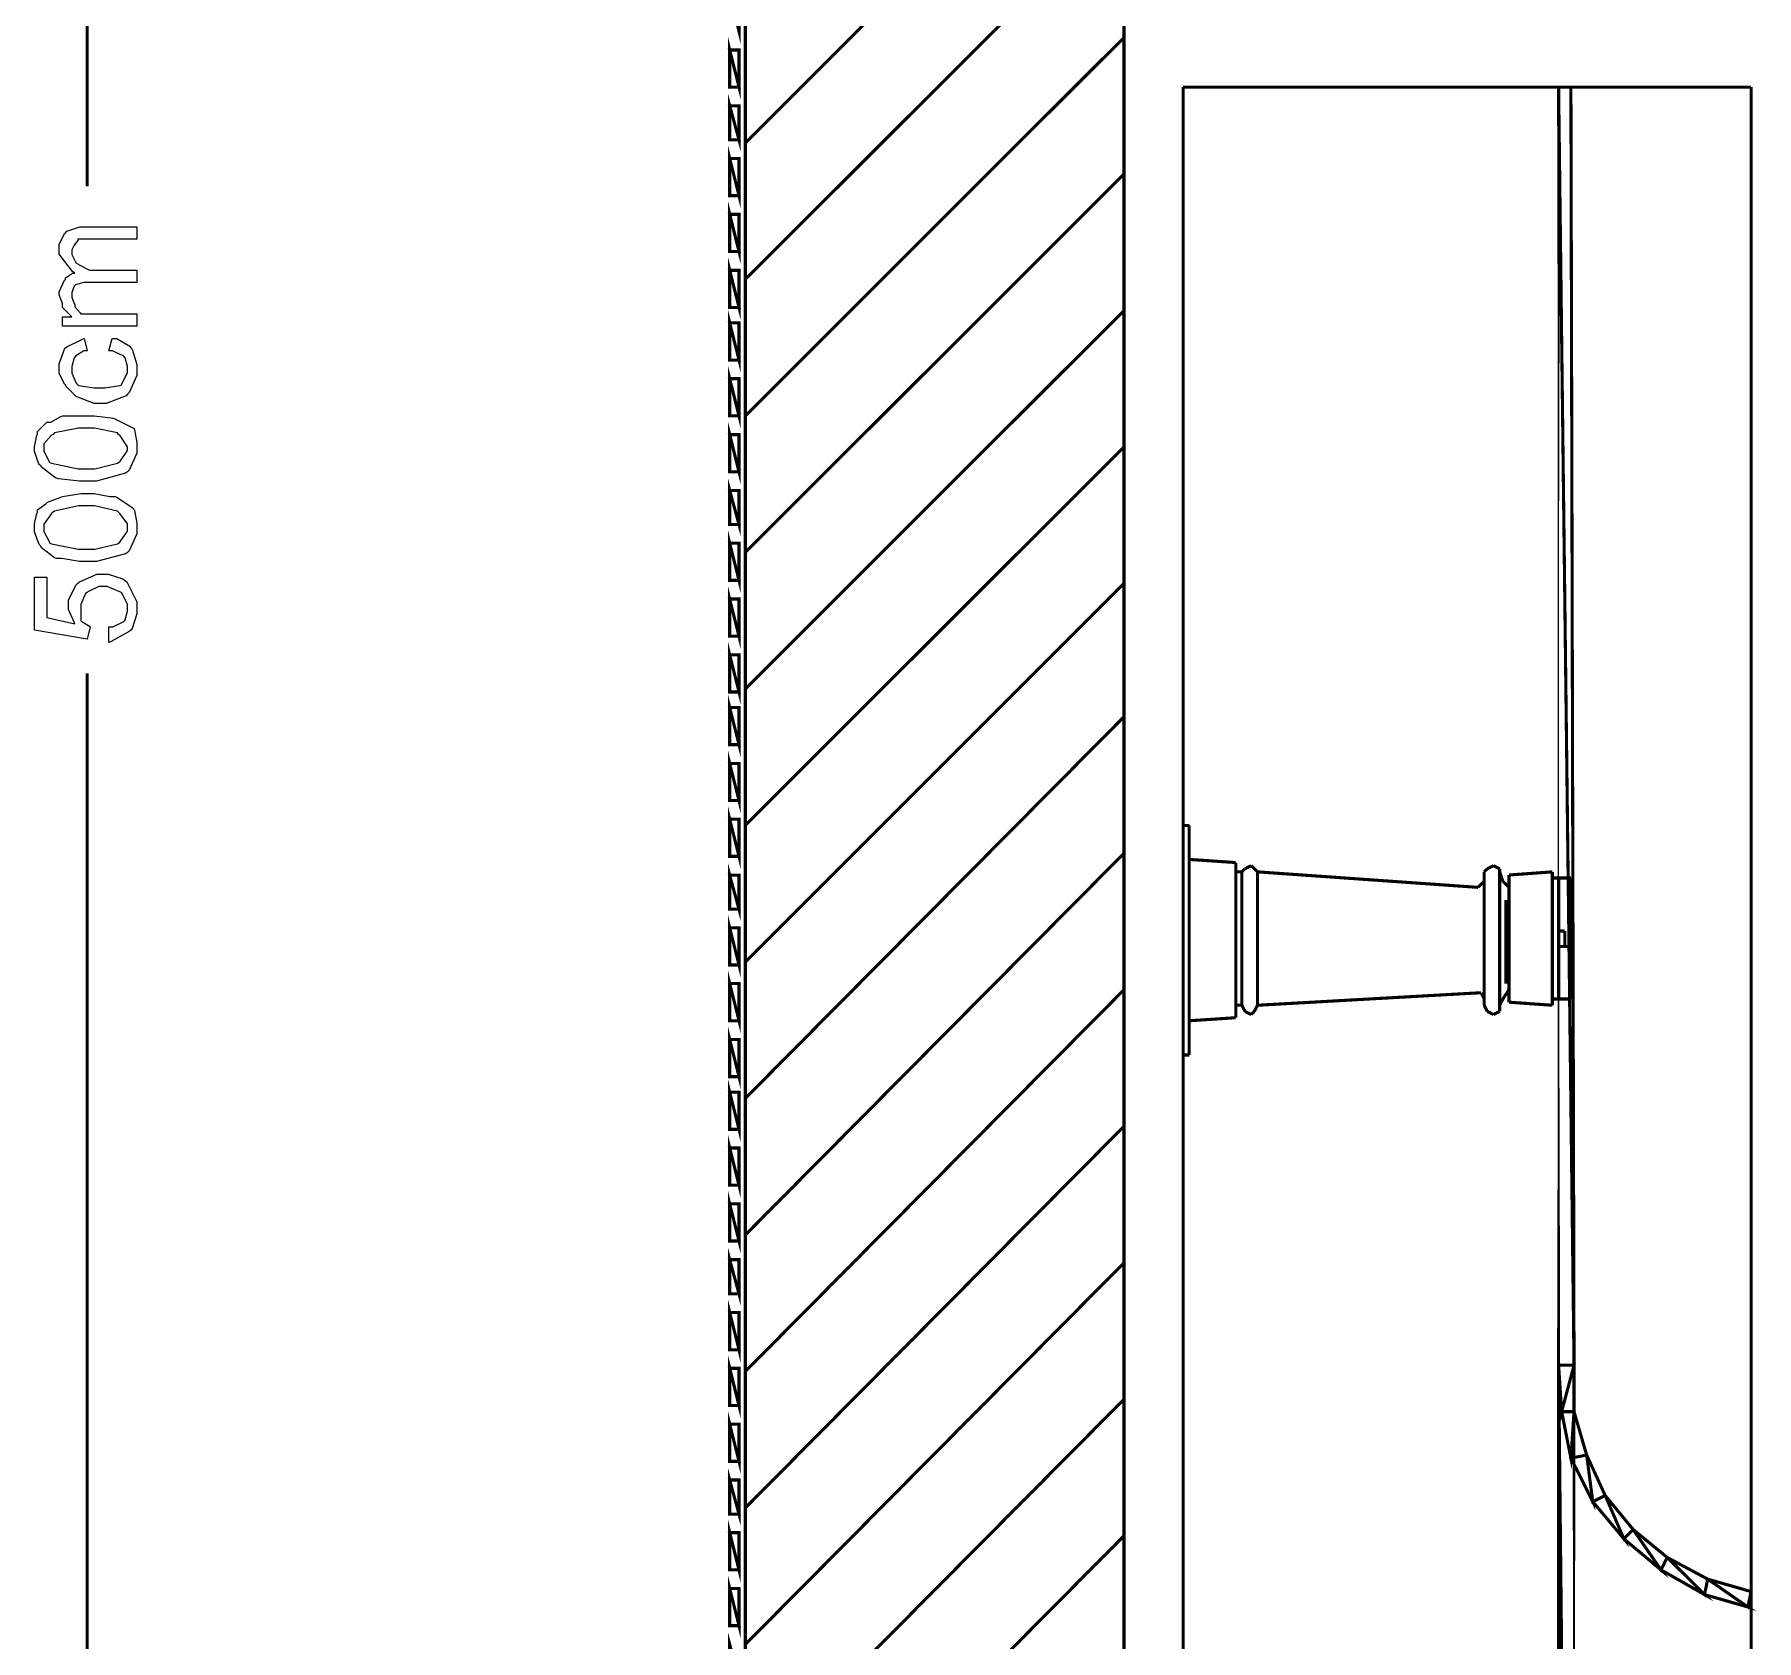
# Model space of a CAD drawing. Extents: x 0 to 210, y 0 to 297.
# Drawn here: x 54.5 to 78.03, y 192.53 to 214.48 of the extents above; entities that cross this region are included whole.
import ezdxf

# ---------------------------------------------------------------- set-up
doc = ezdxf.new("R2010")
doc.units = 0
doc.header["$MEASUREMENT"] = 0
for name, color, linetype in [('C00-00-00-BLACK', 7, 'Continuous'), ('C00-7E-FF', 150, 'Continuous'), ('C00-FF-00', 3, 'Continuous'), ('CFF-00-00', 1, 'Continuous'), ('CFF-7E-00', 30, 'Continuous')]:
    doc.layers.add(name, color=color, linetype=linetype)

msp = doc.modelspace()

# ---------------------------------------------------------------- linework, layer by layer
at = {"layer": 'C00-00-00-BLACK', "const_width": 0.0423}
for points in [[(69.3843, 273.783), (69.3843, 160.605)], [(64.2112, 159.586), (64.2112, 262.295)], [(64.2112, 212.998), (69.3843, 218.167)], [(64.2112, 211.132), (69.3843, 216.303)], [(64.2112, 209.267), (69.3843, 214.437)], [(70.1918, 163.486), (70.1918, 213.76)], [(77.9515, 213.76), (70.1918, 213.76)], [(75.2796, 213.76), (75.4902, 213.76)], [(77.9515, 163.486), (77.9515, 213.76)], [(64.2112, 207.402), (69.3843, 212.572)], [(64.2112, 205.536), (69.3843, 210.706)], [(64.2112, 203.671), (69.3843, 208.843)], [(64.2112, 201.805), (69.3843, 206.979)], [(64.2112, 199.941), (69.3843, 205.155)], [(70.1918, 203.671), (70.2758, 203.671)], [(70.2758, 203.671), (70.2758, 200.533)], [(64.2112, 198.075), (69.3843, 203.29)], [(70.2758, 203.206), (70.9112, 203.163)], [(70.9112, 203.163), (70.9112, 201.043)], [(70.9112, 203.036), (70.9951, 203.036)], [(71.0378, 203.079), (70.9951, 203.036)], [(70.9951, 203.036), (70.9951, 201.213)], [(71.1232, 203.12), (71.0378, 203.079)], [(71.1648, 203.079), (71.1232, 203.12)], [(71.2075, 203.036), (71.1648, 203.079)], [(71.2075, 203.036), (74.2213, 202.824)], [(71.2075, 203.036), (71.2075, 201.213)], [(74.3479, 203.079), (74.3052, 203.036)], [(74.3052, 203.036), (74.3052, 201.213)], [(74.3052, 203.036), (74.3052, 202.909)], [(74.4319, 203.12), (74.3479, 203.079)], [(74.5172, 203.079), (74.4319, 203.12)], [(74.5172, 203.036), (74.5172, 203.079)], [(74.5172, 203.036), (74.5172, 201.213)], [(74.5172, 203.036), (74.5603, 202.909)], [(75.2369, 203.036), (74.6442, 202.993)], [(75.2369, 203.036), (75.2369, 201.213)], [(74.264, 202.867), (74.2213, 202.824)], [(74.3052, 202.909), (74.264, 202.867)], [(74.5603, 202.909), (74.6442, 202.824)], [(74.6442, 202.993), (74.6442, 201.255)], [(75.2369, 202.952), (75.4902, 202.952)], [(75.2796, 202.952), (75.4902, 202.952)], [(75.3223, 202.952), (75.3223, 201.298)], [(75.4902, 202.952), (75.4902, 201.298)], [(74.3052, 202.653), (74.3052, 201.509)], [(74.6016, 202.653), (74.6016, 201.509)], [(75.3223, 202.228), (75.4063, 202.228)], [(75.4063, 202.017), (75.4063, 202.228)], [(75.4063, 202.228), (75.4063, 202.187)], [(75.4063, 202.187), (75.4063, 202.017)], [(75.4063, 202.017), (75.4063, 202.187)], [(75.3223, 202.017), (75.4063, 202.017)], [(75.4063, 202.017), (75.4489, 202.017)], [(64.2112, 196.209), (69.3843, 201.425)], [(71.2075, 201.213), (74.2213, 201.382)], [(74.264, 201.382), (74.2213, 201.382)], [(74.3052, 201.298), (74.264, 201.382)], [(74.5603, 201.298), (74.6442, 201.425)], [(70.9112, 201.213), (70.9951, 201.213)], [(70.9951, 201.213), (71.0378, 201.129)], [(71.1648, 201.129), (71.2075, 201.213)], [(74.3052, 201.213), (74.3052, 201.298)], [(74.3052, 201.213), (74.3479, 201.129)], [(74.5172, 201.213), (74.5603, 201.298)], [(74.5172, 201.129), (74.5172, 201.213)], [(75.2369, 201.213), (74.6442, 201.255)], [(75.2369, 201.298), (75.4902, 201.298)], [(75.2796, 201.298), (75.4902, 201.298)], [(70.2758, 201.001), (70.9112, 201.043)], [(71.0378, 201.129), (71.1232, 201.086)], [(71.1232, 201.086), (71.1648, 201.129)], [(74.3479, 201.129), (74.4319, 201.086)], [(74.4319, 201.086), (74.5172, 201.129)], [(70.1918, 200.533), (70.2758, 200.533)], [(64.2112, 194.345), (69.3843, 199.559)], [(64.2112, 192.479), (69.3843, 197.693)], [(64.2112, 190.616), (69.3843, 195.829)], [(64.2112, 188.751), (69.3843, 193.963)]]:
    msp.add_lwpolyline(points, dxfattribs=at)
at = {"layer": 'C00-7E-FF', "const_width": 0.0423}
for points in [[(55.2178, 261.745), (55.2178, 212.403)], [(55.2178, 161.113), (55.2178, 205.748)]]:
    msp.add_lwpolyline(points, dxfattribs=at)
at = {"layer": 'C00-FF-00', "const_width": 0.0423}
for points in [[(64.1244, 214.522), (63.9974, 215.029), (64.1244, 215.029), (64.1244, 214.522)], [(63.9974, 213.76), (64.1244, 213.76), (63.9974, 214.267), (63.9974, 213.76)], [(64.1244, 213.76), (63.9974, 214.267), (64.1244, 214.267), (64.1244, 213.76)], [(63.9974, 213.039), (64.1244, 213.039), (63.9974, 213.505), (63.9974, 213.039)], [(64.1244, 213.039), (63.9974, 213.505), (64.1244, 213.505), (64.1244, 213.039)], [(63.9974, 212.276), (64.1244, 212.276), (63.9974, 212.783), (63.9974, 212.276)], [(64.1244, 212.276), (63.9974, 212.783), (64.1244, 212.783), (64.1244, 212.276)], [(64.1244, 211.514), (63.9974, 212.021), (64.1244, 212.021), (64.1244, 211.514)], [(63.9974, 211.514), (64.1244, 211.514), (63.9974, 212.021), (63.9974, 211.514)], [(63.9974, 210.749), (64.1244, 210.749), (63.9974, 211.256), (63.9974, 210.749)], [(64.1244, 210.749), (63.9974, 211.256), (64.1244, 211.256), (64.1244, 210.749)], [(63.9974, 210.029), (64.1244, 210.029), (63.9974, 210.537), (63.9974, 210.029)], [(64.1244, 210.029), (63.9974, 210.537), (64.1244, 210.537), (64.1244, 210.029)], [(63.9974, 209.267), (64.1244, 209.267), (63.9974, 209.775), (63.9974, 209.267)], [(64.1244, 209.267), (63.9974, 209.775), (64.1244, 209.775), (64.1244, 209.267)], [(63.9974, 208.503), (64.1244, 208.503), (63.9974, 209.01), (63.9974, 208.503)], [(64.1244, 208.503), (63.9974, 209.01), (64.1244, 209.01), (64.1244, 208.503)], [(64.1244, 207.782), (63.9974, 208.248), (64.1244, 208.248), (64.1244, 207.782)], [(63.9974, 207.782), (64.1244, 207.782), (63.9974, 208.248), (63.9974, 207.782)], [(64.1244, 207.02), (63.9974, 207.529), (64.1244, 207.529), (64.1244, 207.02)], [(63.9974, 207.02), (64.1244, 207.02), (63.9974, 207.529), (63.9974, 207.02)], [(63.9974, 206.256), (64.1244, 206.256), (63.9974, 206.764), (63.9974, 206.256)], [(64.1244, 206.256), (63.9974, 206.764), (64.1244, 206.764), (64.1244, 206.256)], [(63.9974, 205.494), (64.1244, 205.494), (63.9974, 206.001), (63.9974, 205.494)], [(64.1244, 205.494), (63.9974, 206.001), (64.1244, 206.001), (64.1244, 205.494)], [(63.9974, 204.774), (64.1244, 204.774), (63.9974, 205.282), (63.9974, 204.774)], [(64.1244, 204.774), (63.9974, 205.282), (64.1244, 205.282), (64.1244, 204.774)], [(64.1244, 204.01), (63.9974, 204.517), (64.1244, 204.517), (64.1244, 204.01)], [(63.9974, 204.01), (64.1244, 204.01), (63.9974, 204.517), (63.9974, 204.01)], [(64.1244, 203.248), (63.9974, 203.755), (64.1244, 203.755), (64.1244, 203.248)], [(63.9974, 203.248), (64.1244, 203.248), (63.9974, 203.755), (63.9974, 203.248)], [(63.9974, 202.525), (64.1244, 202.525), (63.9974, 202.99), (63.9974, 202.525)], [(64.1244, 202.525), (63.9974, 202.99), (64.1244, 202.99), (64.1244, 202.525)], [(63.9974, 201.763), (64.1244, 201.763), (63.9974, 202.271), (63.9974, 201.763)], [(64.1244, 201.763), (63.9974, 202.271), (64.1244, 202.271), (64.1244, 201.763)], [(63.9974, 201.001), (64.1244, 201.001), (63.9974, 201.509), (63.9974, 201.001)], [(64.1244, 201.001), (63.9974, 201.509), (64.1244, 201.509), (64.1244, 201.001)], [(64.1244, 200.237), (63.9974, 200.744), (64.1244, 200.744), (64.1244, 200.237)], [(63.9974, 200.237), (64.1244, 200.237), (63.9974, 200.744), (63.9974, 200.237)], [(64.1244, 199.517), (63.9974, 200.025), (64.1244, 200.025), (64.1244, 199.517)], [(63.9974, 199.517), (64.1244, 199.517), (63.9974, 200.025), (63.9974, 199.517)], [(64.1244, 198.754), (63.9974, 199.263), (64.1244, 199.263), (64.1244, 198.754)], [(63.9974, 198.754), (64.1244, 198.754), (63.9974, 199.263), (63.9974, 198.754)], [(63.9974, 197.991), (64.1244, 197.991), (63.9974, 198.498), (63.9974, 197.991)], [(64.1244, 197.991), (63.9974, 198.498), (64.1244, 198.498), (64.1244, 197.991)], [(63.9974, 197.27), (64.1244, 197.27), (63.9974, 197.736), (63.9974, 197.27)], [(64.1244, 197.27), (63.9974, 197.736), (64.1244, 197.736), (64.1244, 197.27)], [(63.9974, 196.505), (64.1244, 196.505), (63.9974, 197.014), (63.9974, 196.505)], [(64.1244, 196.505), (63.9974, 197.014), (64.1244, 197.014), (64.1244, 196.505)], [(64.1244, 195.743), (63.9974, 196.252), (64.1244, 196.252), (64.1244, 195.743)], [(63.9974, 195.743), (64.1244, 195.743), (63.9974, 196.252), (63.9974, 195.743)], [(63.9974, 194.981), (64.1244, 194.981), (63.9974, 195.49), (63.9974, 194.981)], [(64.1244, 194.981), (63.9974, 195.49), (64.1244, 195.49), (64.1244, 194.981)], [(63.9974, 194.259), (64.1244, 194.259), (63.9974, 194.725), (63.9974, 194.259)], [(64.1244, 194.259), (63.9974, 194.725), (64.1244, 194.725), (64.1244, 194.259)], [(63.9974, 193.497), (64.1244, 193.497), (63.9974, 194.006), (63.9974, 193.497)], [(64.1244, 193.497), (63.9974, 194.006), (64.1244, 194.006), (64.1244, 193.497)], [(63.9974, 192.735), (64.1244, 192.735), (63.9974, 193.244), (63.9974, 192.735)], [(64.1244, 192.735), (63.9974, 193.244), (64.1244, 193.244), (64.1244, 192.735)], [(63.9974, 192.013), (64.1244, 192.013), (63.9974, 192.479), (63.9974, 192.013)]]:
    msp.add_lwpolyline(points, close=True, dxfattribs=at)
at = {"layer": 'C00-FF-00'}
for points in [[(63.9974, 213.76), (64.1244, 213.76), (63.9974, 214.267), (63.9974, 213.76)], [(64.1244, 213.76), (63.9974, 214.267), (64.1244, 214.267), (64.1244, 213.76)], [(63.9974, 213.039), (64.1244, 213.039), (63.9974, 213.505), (63.9974, 213.039)], [(64.1244, 213.039), (63.9974, 213.505), (64.1244, 213.505), (64.1244, 213.039)], [(63.9974, 212.276), (64.1244, 212.276), (63.9974, 212.783), (63.9974, 212.276)], [(64.1244, 212.276), (63.9974, 212.783), (64.1244, 212.783), (64.1244, 212.276)], [(63.9974, 211.514), (64.1244, 211.514), (63.9974, 212.021), (63.9974, 211.514)], [(64.1244, 211.514), (63.9974, 212.021), (64.1244, 212.021), (64.1244, 211.514)], [(63.9974, 210.749), (64.1244, 210.749), (63.9974, 211.256), (63.9974, 210.749)], [(64.1244, 210.749), (63.9974, 211.256), (64.1244, 211.256), (64.1244, 210.749)], [(63.9974, 210.029), (64.1244, 210.029), (63.9974, 210.537), (63.9974, 210.029)], [(64.1244, 210.029), (63.9974, 210.537), (64.1244, 210.537), (64.1244, 210.029)], [(63.9974, 209.267), (64.1244, 209.267), (63.9974, 209.775), (63.9974, 209.267)], [(64.1244, 209.267), (63.9974, 209.775), (64.1244, 209.775), (64.1244, 209.267)], [(63.9974, 208.503), (64.1244, 208.503), (63.9974, 209.01), (63.9974, 208.503)], [(64.1244, 208.503), (63.9974, 209.01), (64.1244, 209.01), (64.1244, 208.503)], [(63.9974, 207.782), (64.1244, 207.782), (63.9974, 208.248), (63.9974, 207.782)], [(64.1244, 207.782), (63.9974, 208.248), (64.1244, 208.248), (64.1244, 207.782)], [(63.9974, 207.02), (64.1244, 207.02), (63.9974, 207.529), (63.9974, 207.02)], [(64.1244, 207.02), (63.9974, 207.529), (64.1244, 207.529), (64.1244, 207.02)], [(63.9974, 206.256), (64.1244, 206.256), (63.9974, 206.764), (63.9974, 206.256)], [(64.1244, 206.256), (63.9974, 206.764), (64.1244, 206.764), (64.1244, 206.256)], [(63.9974, 205.494), (64.1244, 205.494), (63.9974, 206.001), (63.9974, 205.494)], [(64.1244, 205.494), (63.9974, 206.001), (64.1244, 206.001), (64.1244, 205.494)], [(63.9974, 204.774), (64.1244, 204.774), (63.9974, 205.282), (63.9974, 204.774)], [(64.1244, 204.774), (63.9974, 205.282), (64.1244, 205.282), (64.1244, 204.774)], [(63.9974, 204.01), (64.1244, 204.01), (63.9974, 204.517), (63.9974, 204.01)], [(64.1244, 204.01), (63.9974, 204.517), (64.1244, 204.517), (64.1244, 204.01)], [(63.9974, 203.248), (64.1244, 203.248), (63.9974, 203.755), (63.9974, 203.248)], [(64.1244, 203.248), (63.9974, 203.755), (64.1244, 203.755), (64.1244, 203.248)], [(63.9974, 202.525), (64.1244, 202.525), (63.9974, 202.99), (63.9974, 202.525)], [(64.1244, 202.525), (63.9974, 202.99), (64.1244, 202.99), (64.1244, 202.525)], [(63.9974, 201.763), (64.1244, 201.763), (63.9974, 202.271), (63.9974, 201.763)], [(64.1244, 201.763), (63.9974, 202.271), (64.1244, 202.271), (64.1244, 201.763)], [(63.9974, 201.001), (64.1244, 201.001), (63.9974, 201.509), (63.9974, 201.001)], [(64.1244, 201.001), (63.9974, 201.509), (64.1244, 201.509), (64.1244, 201.001)], [(63.9974, 200.237), (64.1244, 200.237), (63.9974, 200.744), (63.9974, 200.237)], [(64.1244, 200.237), (63.9974, 200.744), (64.1244, 200.744), (64.1244, 200.237)], [(63.9974, 199.517), (64.1244, 199.517), (63.9974, 200.025), (63.9974, 199.517)], [(64.1244, 199.517), (63.9974, 200.025), (64.1244, 200.025), (64.1244, 199.517)], [(63.9974, 198.754), (64.1244, 198.754), (63.9974, 199.263), (63.9974, 198.754)], [(64.1244, 198.754), (63.9974, 199.263), (64.1244, 199.263), (64.1244, 198.754)], [(63.9974, 197.991), (64.1244, 197.991), (63.9974, 198.498), (63.9974, 197.991)], [(64.1244, 197.991), (63.9974, 198.498), (64.1244, 198.498), (64.1244, 197.991)], [(63.9974, 197.27), (64.1244, 197.27), (63.9974, 197.736), (63.9974, 197.27)], [(64.1244, 197.27), (63.9974, 197.736), (64.1244, 197.736), (64.1244, 197.27)], [(63.9974, 196.505), (64.1244, 196.505), (63.9974, 197.014), (63.9974, 196.505)], [(64.1244, 196.505), (63.9974, 197.014), (64.1244, 197.014), (64.1244, 196.505)], [(63.9974, 195.743), (64.1244, 195.743), (63.9974, 196.252), (63.9974, 195.743)], [(64.1244, 195.743), (63.9974, 196.252), (64.1244, 196.252), (64.1244, 195.743)], [(63.9974, 194.981), (64.1244, 194.981), (63.9974, 195.49), (63.9974, 194.981)], [(64.1244, 194.981), (63.9974, 195.49), (64.1244, 195.49), (64.1244, 194.981)], [(63.9974, 194.259), (64.1244, 194.259), (63.9974, 194.725), (63.9974, 194.259)], [(64.1244, 194.259), (63.9974, 194.725), (64.1244, 194.725), (64.1244, 194.259)], [(63.9974, 193.497), (64.1244, 193.497), (63.9974, 194.006), (63.9974, 193.497)], [(64.1244, 193.497), (63.9974, 194.006), (64.1244, 194.006), (64.1244, 193.497)], [(63.9974, 192.735), (64.1244, 192.735), (63.9974, 193.244), (63.9974, 192.735)], [(64.1244, 192.735), (63.9974, 193.244), (64.1244, 193.244), (64.1244, 192.735)]]:
    msp.add_lwpolyline(points, close=True, dxfattribs=at)
at = {"layer": 'CFF-00-00', "const_width": 0.0423}
for points in [[(75.4902, 213.76), (75.3223, 213.76), (75.5329, 196.295), (75.4902, 213.76)], [(75.3223, 213.76), (75.5329, 196.295), (75.3223, 196.295), (75.3223, 213.76)], [(75.3223, 196.295), (75.5329, 196.295), (75.3636, 195.659), (75.3223, 196.295)], [(75.5329, 176.244), (75.3223, 196.295), (75.5329, 196.295), (75.5329, 176.244)], [(75.3223, 176.244), (75.5329, 176.244), (75.3223, 196.295), (75.3223, 176.244)], [(75.5329, 196.295), (75.3636, 195.659), (75.5329, 195.659), (75.5329, 196.295)], [(75.5329, 195.659), (75.4902, 195.024), (75.7054, 195.067), (75.5329, 195.659)], [(75.3636, 195.659), (75.5329, 195.659), (75.4902, 195.024), (75.3636, 195.659)], [(75.4902, 195.024), (75.7054, 195.067), (75.7894, 194.429), (75.4902, 195.024)], [(75.7054, 195.067), (75.7894, 194.429), (75.9587, 194.514), (75.7054, 195.067)], [(75.9587, 194.514), (76.2138, 193.922), (76.3404, 194.049), (75.9587, 194.514)], [(75.7894, 194.429), (75.9587, 194.514), (76.2138, 193.922), (75.7894, 194.429)], [(76.3404, 194.049), (76.7211, 193.497), (76.8064, 193.667), (76.3404, 194.049)], [(76.2138, 193.922), (76.3404, 194.049), (76.7211, 193.497), (76.2138, 193.922)], [(76.8064, 193.667), (77.3162, 193.16), (77.3589, 193.371), (76.8064, 193.667)], [(76.7211, 193.497), (76.8064, 193.667), (77.3162, 193.16), (76.7211, 193.497)], [(77.3589, 193.371), (77.9089, 192.99), (77.9515, 193.201), (77.3589, 193.371)], [(77.3162, 193.16), (77.3589, 193.371), (77.9089, 192.99), (77.3162, 193.16)]]:
    msp.add_lwpolyline(points, close=True, dxfattribs=at)
at = {"layer": 'CFF-00-00'}
for points in [[(75.4902, 213.76), (75.3223, 213.76), (75.5329, 196.295), (75.4902, 213.76)], [(75.3223, 213.76), (75.5329, 196.295), (75.3223, 196.295), (75.3223, 213.76)], [(75.3223, 176.244), (75.5329, 176.244), (75.3223, 196.295), (75.3223, 176.244)], [(75.5329, 176.244), (75.3223, 196.295), (75.5329, 196.295), (75.5329, 176.244)], [(75.3223, 196.295), (75.5329, 196.295), (75.3636, 195.659), (75.3223, 196.295)], [(75.5329, 196.295), (75.3636, 195.659), (75.5329, 195.659), (75.5329, 196.295)], [(75.3636, 195.659), (75.5329, 195.659), (75.4902, 195.024), (75.3636, 195.659)], [(75.5329, 195.659), (75.4902, 195.024), (75.7054, 195.067), (75.5329, 195.659)], [(75.4902, 195.024), (75.7054, 195.067), (75.7894, 194.429), (75.4902, 195.024)], [(75.7054, 195.067), (75.7894, 194.429), (75.9587, 194.514), (75.7054, 195.067)], [(75.7894, 194.429), (75.9587, 194.514), (76.2138, 193.922), (75.7894, 194.429)], [(75.9587, 194.514), (76.2138, 193.922), (76.3404, 194.049), (75.9587, 194.514)], [(76.2138, 193.922), (76.3404, 194.049), (76.7211, 193.497), (76.2138, 193.922)], [(76.3404, 194.049), (76.7211, 193.497), (76.8064, 193.667), (76.3404, 194.049)], [(76.7211, 193.497), (76.8064, 193.667), (77.3162, 193.16), (76.7211, 193.497)], [(76.8064, 193.667), (77.3162, 193.16), (77.3589, 193.371), (76.8064, 193.667)], [(77.3162, 193.16), (77.3589, 193.371), (77.9089, 192.99), (77.3162, 193.16)], [(77.3589, 193.371), (77.9089, 192.99), (77.9515, 193.201), (77.3589, 193.371)]]:
    msp.add_lwpolyline(points, close=True, dxfattribs=at)
at = {"layer": 'CFF-7E-00'}
for points in [[(55.8987, 210.494), (54.8802, 210.494), (54.8802, 210.622), (55.0072, 210.622), (54.9963, 210.633), (54.8901, 210.739), (54.8802, 210.749), (54.8802, 210.803), (54.8375, 210.923), (54.8375, 210.963), (54.8375, 210.963), (54.9106, 211.122), (54.9219, 211.132), (54.9219, 211.154), (55.0168, 211.218), (55.0499, 211.218), (55.0168, 211.239), (54.8375, 211.477), (54.8375, 211.555), (54.8375, 211.609), (54.9106, 211.758), (54.9219, 211.767), (54.9423, 211.789), (55.1173, 211.851), (55.1766, 211.851), (55.8987, 211.851), (55.8987, 211.683), (55.2609, 211.683), (55.2178, 211.683), (55.1229, 211.683), (55.0912, 211.683), (55.0912, 211.662), (55.0499, 211.614), (55.0499, 211.598), (55.039, 211.598), (55.0072, 211.536), (55.0072, 211.514), (55.0072, 211.472), (55.0693, 211.355), (55.0912, 211.344), (55.1007, 211.335), (55.2524, 211.259), (55.3036, 211.259), (55.8987, 211.259), (55.8987, 211.089), (55.2178, 211.089), (55.1751, 211.089), (55.0594, 211.059), (55.0499, 211.048), (55.039, 211.038), (55.0072, 210.952), (55.0072, 210.921), (55.0072, 210.889), (55.039, 210.803), (55.0499, 210.79), (55.0499, 210.759), (55.1229, 210.675), (55.1339, 210.663), (55.1864, 210.663), (55.306, 210.663), (55.3462, 210.663), (55.8987, 210.663), (55.8987, 210.494)], [(55.517, 210.156), (55.5597, 210.326), (55.6232, 210.326), (55.8024, 210.22), (55.8133, 210.198), (55.8341, 210.177), (55.8987, 209.97), (55.8987, 209.901), (55.8987, 209.817), (55.7925, 209.586), (55.772, 209.564), (55.7498, 209.543), (55.4771, 209.436), (55.3875, 209.436), (55.3131, 209.436), (55.112, 209.512), (55.0912, 209.521), (55.0693, 209.532), (54.9314, 209.67), (54.9219, 209.69), (54.9106, 209.702), (54.8375, 209.852), (54.8375, 209.901), (54.8375, 209.976), (54.9106, 210.177), (54.9219, 210.198), (54.9423, 210.209), (55.1547, 210.316), (55.1766, 210.326), (55.2178, 210.156), (55.1751, 210.156), (55.0594, 210.082), (55.0499, 210.071), (55.039, 210.061), (55.0072, 209.941), (55.0072, 209.901), (55.0072, 209.849), (55.0693, 209.713), (55.0912, 209.69), (55.1007, 209.681), (55.3159, 209.648), (55.3875, 209.648), (55.462, 209.648), (55.6645, 209.681), (55.6867, 209.69), (55.6962, 209.713), (55.772, 209.854), (55.772, 209.901), (55.772, 209.944), (55.7389, 210.061), (55.7294, 210.071), (55.7181, 210.082), (55.5667, 210.156), (55.517, 210.156)], [(55.2178, 208.376), (55.112, 208.376), (54.8266, 208.408), (54.7949, 208.417), (54.773, 208.428), (54.5938, 208.566), (54.5842, 208.587), (54.562, 208.598), (54.4985, 208.782), (54.4985, 208.843), (54.4985, 208.843), (54.5303, 209.003), (54.5412, 209.013), (54.5412, 209.055), (54.6573, 209.173), (54.6682, 209.182), (54.7204, 209.182), (54.8584, 209.258), (54.8802, 209.267), (54.8802, 209.267), (55.1325, 209.267), (55.2178, 209.267), (55.3131, 209.267), (55.5805, 209.236), (55.6024, 209.225), (55.6232, 209.215), (55.8341, 209.109), (55.856, 209.098), (55.8655, 209.077), (55.8987, 208.902), (55.8987, 208.843), (55.8987, 208.759), (55.7925, 208.525), (55.772, 208.503), (55.7403, 208.482), (55.3477, 208.376), (55.2178, 208.376)], [(55.2178, 208.544), (55.324, 208.544), (55.6341, 208.62), (55.645, 208.63), (55.6659, 208.641), (55.772, 208.793), (55.772, 208.843), (55.772, 208.843), (55.6659, 209.003), (55.645, 209.013), (55.6341, 209.035), (55.3212, 209.098), (55.2178, 209.098), (55.1007, 209.098), (54.773, 209.035), (54.7522, 209.013), (54.7303, 209.003), (54.6255, 208.883), (54.6255, 208.843), (54.6255, 208.791), (54.7, 208.641), (54.7109, 208.63), (54.7317, 208.62), (55.0954, 208.544), (55.2178, 208.544)], [(55.2178, 207.275), (55.112, 207.275), (54.8735, 207.318), (54.7949, 207.318), (54.773, 207.329), (54.5938, 207.465), (54.5842, 207.486), (54.562, 207.508), (54.4985, 207.683), (54.4985, 207.741), (54.4985, 207.794), (54.5303, 207.931), (54.5412, 207.952), (54.5412, 207.983), (54.6573, 208.069), (54.6682, 208.078), (54.6777, 208.089), (54.8584, 208.154), (54.8802, 208.164), (54.8802, 208.164), (55.1325, 208.206), (55.2178, 208.206), (55.3131, 208.206), (55.5293, 208.164), (55.6024, 208.164), (55.6232, 208.154), (55.8341, 208.016), (55.856, 207.994), (55.8655, 207.973), (55.8987, 207.8), (55.8987, 207.741), (55.8987, 207.657), (55.7925, 207.424), (55.772, 207.402), (55.7403, 207.381), (55.3477, 207.275), (55.2178, 207.275)], [(55.2178, 207.444), (55.324, 207.444), (55.6341, 207.519), (55.645, 207.529), (55.6659, 207.54), (55.772, 207.691), (55.772, 207.741), (55.772, 207.794), (55.6659, 207.931), (55.645, 207.952), (55.6341, 207.963), (55.3212, 208.037), (55.2178, 208.037), (55.1007, 208.037), (54.773, 207.963), (54.7522, 207.952), (54.7303, 207.931), (54.6255, 207.789), (54.6255, 207.741), (54.6255, 207.688), (54.7, 207.55), (54.7109, 207.529), (54.7317, 207.519), (55.0954, 207.444), (55.2178, 207.444)], [(55.517, 206.171), (55.517, 206.383), (55.5696, 206.383), (55.7181, 206.458), (55.7294, 206.467), (55.7389, 206.478), (55.772, 206.598), (55.772, 206.637), (55.772, 206.691), (55.6962, 206.842), (55.6867, 206.852), (55.6645, 206.863), (55.4909, 206.936), (55.433, 206.936), (55.3791, 206.936), (55.2277, 206.863), (55.2178, 206.852), (55.196, 206.842), (55.1339, 206.689), (55.1339, 206.637), (55.1339, 206.595), (55.1339, 206.5), (55.1339, 206.467), (55.1438, 206.458), (55.2496, 206.394), (55.2609, 206.383), (55.2178, 206.214), (54.4985, 206.34), (54.4985, 207.063), (54.6682, 207.063), (54.6682, 206.51), (55.0499, 206.425), (55.039, 206.447), (54.9645, 206.622), (54.9645, 206.679), (54.9645, 206.755), (55.0693, 206.958), (55.0912, 206.979), (55.112, 207), (55.3515, 207.105), (55.433, 207.105), (55.5061, 207.105), (55.7071, 207.042), (55.7294, 207.02), (55.7611, 206.999), (55.8987, 206.728), (55.8987, 206.637), (55.8987, 206.564), (55.8341, 206.363), (55.8133, 206.34), (55.7911, 206.32), (55.5487, 206.182), (55.517, 206.171)]]:
    msp.add_lwpolyline(points, close=True, dxfattribs=at)

doc.saveas('drawing.dxf')
